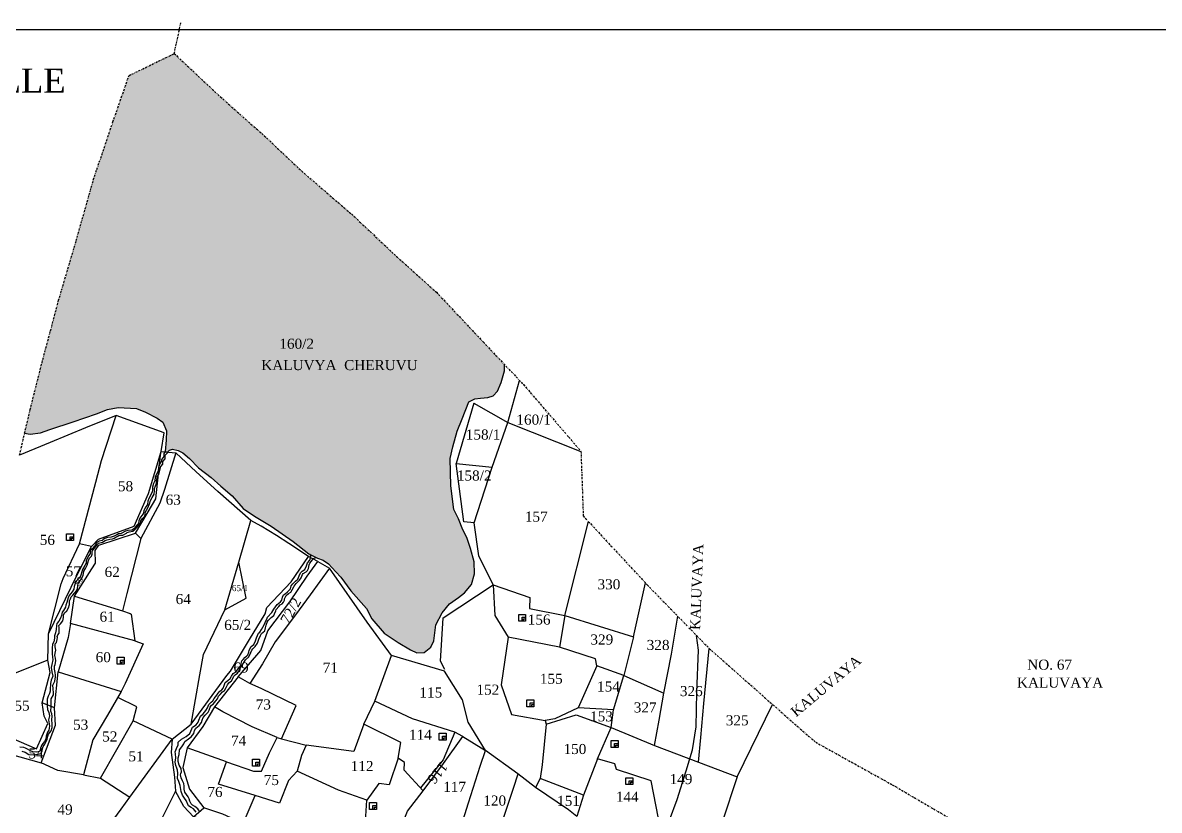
# Model space of a CAD drawing. Header units: inches. Extents: x -13 to 973, y -13 to 640.
# Drawn here: x 548.4 to 830.6, y 444.5 to 640 of the extents above; entities that cross this region are included whole.
import ezdxf

# ---------------------------------------------------------------- set-up
doc = ezdxf.new("R2010")
doc.units = ezdxf.units.IN
doc.header["$MEASUREMENT"] = 0
doc.linetypes.add('ACAD_ISO02W100', pattern=[15, 12, -3])
doc.linetypes.add('BORDER', pattern=[1.75, 0.5, -0.25, 0.5, -0.25, 0, -0.25])
for name, color, linetype in [('CARTTRACK', 30, 'ACAD_ISO02W100'), ('NALA', 4, 'Continuous'), ('SQUAREWELL', 5, 'Continuous'), ('SURVEY_BND', 7, 'Continuous'), ('SURVEY_NO', 7, 'Continuous'), ('WATER_BODY', 4, 'Continuous')]:
    doc.layers.add(name, color=color, linetype=linetype)
doc.layers.add('VILL_BOUNDARY', color=6, linetype='BORDER', lineweight=30)
doc.styles.get("Standard").update_dxf_attribs({"font": 'TIMES.TTF'})

msp = doc.modelspace()

# ---------------------------------------------------------------- hatches: boundary and pattern name
at = {"layer": 'WATER_BODY'}
h = msp.add_hatch(dxfattribs=at)
h.set_pattern_fill('DASH', color=256, scale=10, style=0)
h.paths.add_polyline_path([(630.09, 592.52), (617.69, 603.19), (608.39, 611.97), (597.52, 621.61), (586.04, 632.38), (574.81, 626.93), (570.83, 615.43), (566.01, 601.18), (561.71, 585.97), (557.34, 571.13), (553.23, 555.72), (550.28, 544.07), (548.9, 538.12), (550.27, 537.87), (552.8, 538.2), (555.15, 539.09), (560.91, 540.95), (566.77, 542.93), (569.46, 544.07), (572.1, 544.53), (576.64, 544.25), (578.93, 543.39), (581.84, 541.9), (583.18, 540.86), (584.1, 538.76), (584.02, 536.38), (583.76, 533.57), (584.35, 533.47), (584.88, 533.97), (585.62, 534.22), (587.04, 533.87), (588.17, 533.3), (589.79, 531.87), (592.08, 529.58), (595.17, 527.11), (597.63, 525.03), (600.42, 522.59), (603.17, 519.46), (605.99, 517.59), (610.07, 515.05), (615.52, 511.25), (619.41, 508.22), (621.56, 507.1), (623.01, 506.61), (624.36, 505.69), (626.19, 503.77), (627.37, 502.37), (629.88, 498.99), (633.78, 494.59), (635.09, 492.08), (638.11, 488.48), (641.66, 486.18), (644.68, 484.35), (646.24, 483.59), (648.08, 483.7), (649.75, 485.02), (650.48, 486.58), (651, 490.61), (652.56, 493.56), (654.34, 495.78), (656.58, 497.33), (658.11, 498.49), (659.86, 500.55), (660.56, 503.24), (660.45, 506.22), (659.59, 509.54), (658.67, 512.26), (657.65, 514.16), (656.59, 516.89), (655.46, 519.21), (654.68, 525.11), (654.57, 531.85), (655.2, 534.78), (656.3, 538.63), (657.48, 541.74), (659.2, 545.94), (660.66, 546.69), (662.06, 546.81), (663.89, 547.01), (665.23, 547.39), (666.31, 548.59), (667.23, 550.71), (668.03, 553.63), (667.98, 555.23), (662.77, 560.75), (651.15, 573.12), (640.61, 582.58)])
h.paths.add_polyline_path([(607.02, 553.11), (646.24, 553.11), (646.24, 556.95), (607.02, 556.95)], flags=24)
h.paths.add_polyline_path([(611.47, 558.41), (621.19, 558.41), (621.19, 562.33), (611.47, 562.33)], flags=24)

# ---------------------------------------------------------------- linework, layer by layer
at = {"lineweight": 30}
msp.add_lwpolyline([(-12.55, 638.35), (972.77, 638.35), (972.77, -12.89), (-12.55, -12.89)], close=True, dxfattribs=at)
at = {"layer": 'CARTTRACK'}
msp.add_lwpolyline([(696.61, 418.96), (698.66, 424.49), (702.99, 423.79), (705.74, 428.36), (707.63, 436.46), (709, 442.1), (710.89, 447.19), (713.14, 454.33), (714.65, 459.58), (715.62, 465.25), (715.79, 473.86), (716.19, 484.28), (715.68, 487.96)], dxfattribs=at)
at = {"layer": 'NALA'}
for points in [[(583.76, 533.57), (583.43, 533.08), (583.43, 532.33), (582.94, 531.66), (582.81, 531.1), (582.52, 530.57), (582.25, 530.19), (582.05, 528.84), (581.48, 527.67), (581.29, 527.24), (581.23, 526.31), (580.86, 525.65), (580.63, 524.77), (580.63, 524.12), (580.6, 523.58), (580.12, 522.7), (579.72, 521.93), (579.46, 521.3), (579.38, 520.44), (578.81, 519.61), (578.49, 518.88), (578.36, 518.09), (577.99, 517.71), (577.46, 517.06), (577.24, 516.37), (577.16, 515.7), (576.65, 515.25), (576.15, 514.5), (575.47, 514.07), (574.49, 513.99), (573.98, 513.86), (572.88, 513.24), (572.2, 513.19), (571.77, 512.94), (571.16, 512.56), (570.34, 512.32), (569.43, 512.23), (568.79, 512.01), (568.42, 511.75), (568.15, 511.49), (567.38, 511.31), (566.62, 510.89), (566.46, 510.42), (566.21, 510.07), (565.68, 509.48), (565.19, 509.01), (565.15, 508.26), (564.87, 507.76), (564.39, 507.02), (564.17, 506.49), (564.14, 505.85), (563.83, 505.33), (563.26, 504.3), (563.1, 503.7), (562.87, 502.94), (562.57, 502.3), (561.88, 501.59), (561.41, 500.82), (561.18, 500.05), (561.14, 499.43), (560.68, 498.73), (559.96, 497.88), (559.7, 497.29), (559.39, 496.11), (559.16, 495.44), (559.07, 494.94), (558.54, 494.12), (558.24, 493.71), (558.09, 492.93), (557.82, 492.23), (557.35, 491.45), (556.93, 490.91), (556.78, 490.38), (556.74, 489.42), (556.58, 488.58), (556.34, 487.88), (556.33, 487.25), (556.12, 486.37), (555.8, 485.76), (555.75, 484.81), (555.72, 483.35), (555.85, 482.52), (555.94, 481.91), (555.65, 480.74), (555.51, 479.95), (555.65, 478.9), (555.89, 477.85), (555.47, 476.85), (555.31, 476.04), (555.28, 474.53), (555.28, 474.11), (555.05, 473.54), (554.72, 472.84), (554.53, 472.12), (554.53, 471.22), (554.53, 470.48), (554.54, 469.52), (554.91, 468.81), (555.06, 467.97), (554.84, 467.03), (555.01, 465.96), (555.04, 465.39), (554.88, 464.39), (554.59, 463.9), (554.28, 462.96), (554.14, 462.27), (553.83, 461.61), (553.2, 460.78), (552.86, 460), (552.69, 459.3), (552.49, 459.14), (551.94, 458.93), (550.93, 459.04), (550.16, 459.35), (549.62, 459.68), (549.15, 459.97), (548.72, 460.14), (547.73, 460.19)], [(548.24, 459.25), (549.05, 459), (549.93, 458.41), (551.13, 458.29), (552.27, 458.43), (552.92, 458.65), (553.27, 459.21), (553.36, 459.84), (553.5, 460.34), (553.94, 460.96), (554.18, 461.45), (554.5, 462.22), (554.67, 462.95), (554.84, 463.4), (555.17, 463.83), (555.45, 464.3), (555.7, 465.11), (555.73, 466.01), (555.63, 467.02), (555.77, 467.88), (555.64, 468.45), (555.41, 469.12), (555.47, 470.32), (555.49, 471.65), (555.49, 472.19), (556.06, 473.23), (556.05, 473.67), (555.95, 474.7), (555.94, 475.59), (556.39, 476.6), (556.57, 477.65), (556.55, 478.11), (556.45, 478.74), (556.28, 479.58), (556.35, 480.35), (556.52, 480.74), (556.63, 481.62), (556.56, 482.3), (556.41, 482.93), (556.47, 483.57), (556.64, 484.3), (556.5, 485.15), (556.52, 485.86), (556.82, 486.17), (556.96, 486.9), (557.02, 487.4), (556.95, 487.72), (557.17, 488.12), (557.44, 488.52), (557.48, 488.91), (557.46, 489.92), (557.4, 490.42), (557.83, 490.83), (558.36, 491.56), (558.52, 492.37), (558.53, 492.96), (558.82, 493.52), (559.35, 494.02), (559.78, 494.79), (560.03, 495.65), (560.05, 496.5), (560.31, 497.01), (560.49, 497.5), (560.89, 497.94), (561.33, 498.48), (561.77, 498.98), (562, 499.45), (562.1, 500.3), (562.16, 500.81), (562.46, 501.23), (562.88, 501.75), (563.43, 502.86), (563.62, 503.86), (564, 504.57), (564.42, 505.37), (564.79, 506.54), (564.98, 507.11), (565.49, 507.63), (565.63, 508.14), (565.63, 508.84), (565.89, 509.16), (566.25, 509.58), (566.6, 510.03), (566.95, 510.59), (567.25, 510.84), (568.24, 511.06), (568.92, 511.5), (569.41, 511.68), (570.05, 511.86), (570.69, 511.89), (571.11, 512.08), (571.55, 512.32), (572, 512.61), (572.4, 512.81), (573.26, 512.84), (574.16, 513.37), (574.33, 513.53), (574.83, 513.7), (575.73, 513.82), (576.38, 514.29), (576.86, 514.84), (577.34, 515.48), (577.72, 515.96), (577.78, 516.38), (578.2, 516.96), (578.73, 517.51), (578.81, 517.99), (578.82, 518.44), (579.13, 519.06), (579.46, 519.63), (579.91, 520.61), (580.15, 521.47), (580.54, 522.16), (581.03, 523.02), (581.11, 523.83), (581.14, 524.42), (581.35, 525.11), (581.62, 525.72), (581.65, 526.32), (581.82, 527.05), (581.82, 527.4), (582.21, 527.92), (582.52, 529.18), (582.72, 529.89), (583.17, 530.49), (583.24, 531.15), (583.8, 531.8), (583.81, 532.41), (583.87, 532.77), (584.06, 532.96), (584.36, 533.31), (584.35, 533.47)], [(591.45, 444.05), (590.86, 444.87), (590.2, 445.22), (589.61, 445.68), (589.01, 446.98), (588.6, 447.55), (588.05, 448.32), (587.76, 449.24), (587.48, 450.68), (587.2, 451.65), (586.87, 452.41), (586.95, 453.75), (586.87, 454.5), (586.65, 454.96), (586.43, 455.68), (586.26, 456.5), (586.43, 457.57), (586.36, 458.53), (586.28, 459.06), (586.56, 459.89), (586.98, 460.82), (587.04, 461.46), (587.87, 462.2), (589.03, 462.86), (589.88, 463.63), (590.37, 464.75), (590.56, 465.21), (591.46, 465.79), (591.96, 466.42), (592.11, 466.93), (592.57, 467.91), (593.25, 468.46), (593.91, 469.27), (594.28, 469.97), (594.59, 470.76), (595.18, 471.37), (595.64, 471.68), (595.99, 472.32), (596.57, 473.14), (596.95, 473.6), (597.34, 474.13), (597.89, 474.48), (598.15, 474.89), (598.43, 475.51), (598.68, 476.28), (599.32, 476.75), (599.95, 477.23), (600.26, 477.84), (600.68, 478.53), (601.38, 479.03), (602.02, 479.7), (602.28, 480.12), (602.55, 480.62), (602.77, 481.3), (602.85, 481.61), (603.18, 482.01), (603.6, 482.45), (604.02, 482.88), (604.28, 483.16), (604.57, 483.78), (604.65, 484.28), (605.16, 485.18), (605.79, 485.73), (606.2, 486.58), (606.45, 487.37), (606.93, 488.52), (607.32, 488.77), (607.66, 489.39), (608.01, 490), (608.55, 490.93), (608.71, 491.44), (608.99, 492.02), (609.18, 492.45), (610.26, 493.6), (610.73, 494.49), (611.57, 495.62), (612.43, 496.26), (612.71, 496.73), (612.95, 497.41), (613.19, 498.02), (613.54, 498.26), (614.19, 498.79), (614.86, 499.52), (615.1, 500.22), (615.5, 500.79), (616.12, 501.44), (616.69, 501.92), (617.05, 502.72), (617.38, 503.45), (617.8, 503.89), (618.48, 504.35), (618.87, 505.24), (619.1, 506), (619.67, 506.62), (619.88, 507.23), (619.95, 507.6), (619.67, 508.09)], [(592.47, 444.11), (591.92, 444.89), (591.17, 445.45), (590.57, 445.79), (590.27, 446.13), (589.92, 446.83), (589.75, 447.39), (589.48, 447.86), (589.07, 448.45), (588.7, 449.05), (588.49, 449.8), (588.48, 450.49), (588.39, 451.2), (588.05, 451.82), (587.75, 452.6), (587.62, 453.38), (587.69, 453.7), (587.81, 454.06), (587.79, 454.9), (587.27, 455.75), (587.01, 456.61), (587.02, 457.54), (587.28, 458.35), (587.31, 459.56), (587.91, 460.27), (588.46, 461.07), (588.7, 461.62), (589.59, 462.3), (590.2, 462.76), (590.9, 463.64), (591.08, 464.37), (591.39, 464.92), (592.23, 465.6), (592.8, 466.3), (592.98, 466.91), (593.2, 467.56), (593.7, 468.18), (594.45, 468.86), (594.7, 469.4), (594.98, 470.16), (595.31, 470.65), (595.68, 470.9), (596.4, 471.72), (596.8, 472.17), (597.06, 472.88), (597.4, 473.25), (598.05, 473.98), (598.48, 474.26), (598.91, 475), (599.28, 475.66), (599.59, 476.19), (600.25, 476.68), (600.56, 477.23), (600.82, 477.82), (601.13, 478.19), (601.73, 478.56), (602.51, 479.87), (602.73, 480.33), (603.21, 481.09), (603.7, 481.89), (604.44, 482.53), (604.77, 483.11), (605.08, 483.74), (605.28, 484.31), (605.53, 484.6), (606.12, 485.23), (606.72, 486.06), (607.05, 486.98), (607.44, 487.9), (607.68, 488.39), (608.08, 488.74), (608.51, 489.07), (608.71, 489.79), (608.87, 490.48), (609.1, 491.22), (609.39, 491.67), (610.08, 492.37), (610.72, 492.86), (610.89, 493.28), (611.23, 494.07), (611.38, 494.41), (611.99, 495.1), (612.3, 495.57), (612.82, 495.81), (613.19, 496.22), (613.37, 496.73), (613.41, 497.07), (613.82, 497.83), (614.44, 498.33), (615.01, 498.67), (615.34, 499.29), (615.82, 500.2), (616.31, 500.81), (617.11, 501.63), (617.54, 502.25), (617.86, 503.03), (618.08, 503.35), (618.77, 503.74), (619.13, 504.03), (619.39, 504.59), (619.52, 505.46), (619.7, 505.89), (620.39, 506.71), (620.5, 507.06), (621.27, 507.25)]]:
    msp.add_lwpolyline(points, dxfattribs=at)
at = {"layer": 'SQUAREWELL'}
for points in [[(559.33, 513.18), (561.06, 513.18), (561.06, 511.48), (559.33, 511.48)], [(560.17, 512.46), (561.06, 512.46), (561.06, 511.48), (560.17, 511.48)], [(560.56, 512.05), (561.06, 512.05), (561.06, 511.48), (560.56, 511.48)], [(671.54, 493.16), (673.27, 493.16), (673.27, 491.46), (671.54, 491.46)], [(672.37, 492.44), (673.27, 492.44), (673.27, 491.46), (672.37, 491.46)], [(672.76, 492.03), (673.27, 492.03), (673.27, 491.46), (672.76, 491.46)], [(571.84, 482.53), (573.57, 482.53), (573.57, 480.83), (571.84, 480.83)], [(572.68, 481.81), (573.57, 481.81), (573.57, 480.83), (572.68, 480.83)], [(573.07, 481.4), (573.57, 481.4), (573.57, 480.83), (573.07, 480.83)], [(673.59, 471.93), (675.32, 471.93), (675.32, 470.23), (673.59, 470.23)], [(674.42, 471.21), (675.32, 471.21), (675.32, 470.23), (674.42, 470.23)], [(674.81, 470.8), (675.32, 470.8), (675.32, 470.23), (674.81, 470.23)], [(651.77, 463.65), (653.5, 463.65), (653.5, 461.95), (651.77, 461.95)], [(652.6, 462.93), (653.5, 462.93), (653.5, 461.95), (652.6, 461.95)], [(652.99, 462.52), (653.5, 462.52), (653.5, 461.95), (652.99, 461.95)], [(694.47, 461.85), (696.2, 461.85), (696.2, 460.15), (694.47, 460.15)], [(695.3, 461.13), (696.2, 461.13), (696.2, 460.15), (695.3, 460.15)], [(695.69, 460.72), (696.2, 460.72), (696.2, 460.15), (695.69, 460.15)], [(605.48, 457.2), (607.21, 457.2), (607.21, 455.5), (605.48, 455.5)], [(606.32, 456.48), (607.21, 456.48), (607.21, 455.5), (606.32, 455.5)], [(606.71, 456.07), (607.21, 456.07), (607.21, 455.5), (606.71, 455.5)], [(698.14, 452.61), (699.87, 452.61), (699.87, 450.91), (698.14, 450.91)], [(698.97, 451.89), (699.87, 451.89), (699.87, 450.91), (698.97, 450.91)], [(699.36, 451.48), (699.87, 451.48), (699.87, 450.91), (699.36, 450.91)], [(634.54, 446.46), (636.27, 446.46), (636.27, 444.76), (634.54, 444.76)], [(635.37, 445.74), (636.27, 445.74), (636.27, 444.76), (635.37, 444.76)], [(635.76, 445.33), (636.27, 445.33), (636.27, 444.76), (635.76, 444.76)]]:
    msp.add_lwpolyline(points, close=True, dxfattribs=at)
at = {"layer": 'SURVEY_BND'}
for points in [[(660.38, 545.59), (668.82, 540.83), (671.76, 551.24)], [(660.38, 545.59), (656, 530.65), (664.95, 529.71)], [(554.63, 481.84), (554.8, 488.35), (557.94, 500.74), (558.43, 502.04), (562.52, 510.71), (566.61, 526.01), (568, 531.41), (571.6, 542.56), (564, 539.46), (555.28, 535.8), (547.65, 532.73)], [(582.76, 533.58), (583.57, 538.27), (571.6, 542.56)], [(665.22, 500.52), (661.67, 507.74), (660.47, 515.87), (664.95, 529.71), (668.82, 540.83), (686.99, 533.63)], [(565.52, 510.01), (567.21, 511.81), (576.08, 515.09), (579.65, 523.14), (582.76, 533.58)], [(585.54, 462.23), (590.25, 465.95), (592.36, 478.13), (593.26, 483.23), (598.61, 494.32), (602.07, 506.14), (605.04, 516.51), (596.9, 523.71), (591.44, 528.59), (586.42, 533.29), (583.62, 524.17), (582.46, 520.76), (577.76, 512.01), (574.24, 498.38), (573.22, 494.04), (575.06, 493.36), (575.32, 493.26), (576.24, 486.59), (578.29, 485.85), (573.88, 476.04), (572.85, 474.02)], [(576.42, 513.31), (579.59, 518.61), (581.43, 521.86), (582.59, 532.7), (582.76, 533.58), (586.42, 533.29)], [(660.47, 515.87), (657.93, 516.11), (656, 530.65)], [(590.25, 465.95), (599.1, 478.02), (599.99, 479.09), (604.74, 486.93), (608.58, 493.27), (609.01, 494.84), (615.06, 501.21), (619.35, 507.54), (614.5, 510.78), (611.44, 512.78), (607.58, 515.04), (605.04, 516.51)], [(682.99, 492.87), (688.88, 516.19)], [(554.8, 488.35), (561.87, 502.83), (565.52, 510.01), (562.52, 510.71)], [(561.27, 497.68), (565.56, 504.5), (566.48, 505.89), (566.41, 508.99), (567.36, 510.34), (576.42, 513.31), (577.76, 512.01)], [(598.61, 494.32), (603.92, 497.2), (602.07, 506.14)], [(601.94, 477.67), (607.51, 484.2), (609.28, 489.05), (614.76, 496.29), (619.04, 502.62), (621.66, 506.32), (619.35, 507.54)], [(621.66, 506.32), (624.55, 504.61), (619.78, 498.04), (616.12, 493.04), (611.13, 486.32), (607.92, 480.92), (604.82, 476.04)], [(633.13, 465.95), (635.81, 471.62), (639.97, 483), (633.9, 491.22), (624.55, 504.61)], [(653.17, 479.51), (652.14, 481.56), (652.83, 492.35), (665.22, 500.52), (665.64, 492.91), (668.9, 487.51), (667.2, 475.69), (669.77, 468.32), (678.11, 466.84), (678.39, 465.88), (677.33, 455.85), (676.89, 452.45), (675.68, 450.22), (671.36, 453.61), (663.27, 459.39)], [(665.22, 500.52), (674.31, 497.32), (674.22, 494.65), (682.99, 492.87), (681.67, 485), (668.9, 487.51)], [(682.99, 492.87), (700.08, 487.58), (703.02, 500.96)], [(560.32, 490.9), (561.27, 497.68), (573.22, 494.04)], [(576.24, 486.59), (560.32, 490.9), (559.74, 487.45), (557.22, 478.92)], [(697.65, 478.03), (707.59, 473.62), (709.44, 483.33), (711.05, 492.7)], [(700.08, 487.58), (697.65, 478.03), (690.93, 480.39), (690.64, 482.16), (681.67, 485)], [(657.65, 462.89), (663.27, 459.39), (658.98, 466.38), (657.56, 471.95), (653.14, 479.08), (639.97, 483)], [(705.29, 460.66), (716.14, 456.47), (716.72, 462.64), (717.52, 471.06), (718.83, 484.72)], [(540.78, 461.55), (541.65, 464.21), (551.83, 459.79), (554.65, 466.06), (553.79, 467.87), (553.27, 471.18), (555.23, 478.72), (554.63, 481.84), (543.65, 477.45)], [(690.93, 480.39), (686.32, 469.96), (680.53, 467.22), (678.11, 466.84)], [(556.35, 469.98), (557.22, 478.92), (572.85, 474.02), (569.43, 468.17), (565.84, 462.05), (563.5, 453.36), (557.15, 454.41), (552.98, 456.31)], [(611.56, 462.62), (612.65, 462.27), (616.3, 470.59), (607.58, 474.75), (604.82, 476.04), (601.94, 477.67), (596.04, 470.23)], [(695.11, 469.47), (697.65, 478.03)], [(542.32, 459.31), (552.98, 456.31), (556.54, 465.7), (556.35, 469.98), (553.27, 471.18)], [(563.5, 453.36), (567.76, 452.54), (575.81, 466.71), (576.78, 470.23), (572, 472.57)], [(655.73, 463.95), (645.18, 467.2), (635.81, 471.62)], [(694.46, 465.12), (705.29, 460.66), (706.39, 466.92), (707.59, 473.62)], [(599.02, 456.57), (605.73, 454.28), (607.66, 454.25), (609.68, 458.77), (611.56, 462.62), (605.37, 465.23), (598.06, 469), (596.04, 470.23), (593.1, 465.35), (589.24, 460.07)], [(678.39, 465.88), (685.82, 468.22), (694.46, 465.12), (695.11, 469.47), (686.32, 469.96)], [(716.14, 456.47), (725.8, 452.83), (734.54, 470.84)], [(567.76, 452.54), (574.99, 447.77), (585.54, 462.23), (575.81, 466.71)], [(641.63, 457.51), (642.32, 461.35), (633.13, 465.95), (630.62, 459.16), (618.82, 460.67)], [(647.86, 449.4), (652.9, 456.15), (657.65, 462.89), (655.73, 463.95), (652.79, 457.05), (647.18, 450.13)], [(725.8, 452.83), (722.09, 441.56), (709.17, 441.55), (707.83, 441.93), (706.21, 442.5), (704.45, 451.81), (695.78, 454.64), (695.37, 456.11), (691.12, 457.33), (694.46, 465.12)], [(585.54, 462.23), (585.31, 458.89), (586.08, 452.79), (586.37, 449.26), (581.03, 438.66), (577.21, 431.67), (575.72, 428.9), (573.04, 424.07)], [(603.12, 441.23), (606.14, 448.19), (597.01, 451.03), (599.02, 456.57), (589.24, 460.07), (588.14, 455.18), (589.82, 449.78), (593.37, 445.13)], [(612.65, 462.27), (618.82, 460.67), (617.63, 458.17), (616.57, 454.22), (614.43, 451.9), (612.16, 446.3), (606.14, 448.19)], [(639.69, 433.85), (643.94, 444.28), (647.86, 449.4), (643.13, 454.46), (643.22, 456.37), (641.63, 457.51), (639.39, 450.87), (636.85, 451.2), (633.86, 447.05)], [(666.27, 437.77), (662.95, 438.56), (661.1, 437.95), (660.33, 435.36), (656.01, 436.62), (659.1, 446.36), (661.94, 455.52), (663.27, 459.39)], [(691.12, 457.33), (687.66, 448.26), (676.89, 452.45)], [(609.58, 432.22), (615.56, 427.9), (619.57, 422.11), (623.73, 414.47), (626.38, 410.98), (626.59, 407.7), (632.83, 410.98), (638.15, 412.22), (641.58, 411.66), (646.29, 411.47), (646.68, 413.03), (637.25, 413.42), (628.77, 411.39), (629.99, 420.58), (631.02, 428.4), (631.98, 433.02), (633.3, 437.82), (633.86, 447.05), (626.82, 449.52), (616.57, 454.22)], [(686.97, 441.57), (684.01, 432.42), (677.06, 436.22), (669.95, 437.52), (669.35, 435.98), (666.27, 437.77), (668.09, 443.61), (670.26, 450.03), (671.43, 453.56)], [(575.81, 429.07), (587.47, 425.75), (592.76, 424.16), (594.87, 431.05), (596.23, 436.61), (597.55, 441.21), (590.83, 442.93), (588.41, 445.48), (586.37, 449.26)], [(687.66, 448.26), (685.94, 442.97), (683.9, 444.65), (675.68, 450.22)], [(561.59, 429.69), (567.14, 437.01), (572.84, 444.83), (574.99, 447.77)], [(590.83, 442.93), (593.37, 445.13)], [(602.6, 433.26), (606.54, 434.3), (603.12, 441.23), (598.11, 443.58), (593.37, 445.13)]]:
    msp.add_lwpolyline(points, dxfattribs=at)
at = {"layer": 'VILL_BOUNDARY'}
for points in [[(586.04, 632.38), (587.68, 640.04)], [(586.04, 632.38), (587.68, 640.04)], [(547.65, 532.73), (550.28, 544.07), (553.23, 555.72), (557.34, 571.13), (561.71, 585.97), (566.01, 601.18), (570.83, 615.43), (574.81, 626.93), (586.04, 632.38), (597.52, 621.61), (608.39, 611.97), (617.69, 603.19), (630.09, 592.52), (640.61, 582.58), (651.15, 573.12), (662.77, 560.75), (672.73, 550.2), (683.96, 537.19), (686.99, 533.63), (687.57, 517.61), (703.48, 500.46), (718.83, 484.72), (731.94, 473.14), (740.02, 465.97), (745.29, 461.42), (764.29, 450.87), (782.06, 440.49)], [(547.65, 532.73), (550.28, 544.07), (553.23, 555.72), (557.34, 571.13), (561.71, 585.97), (566.01, 601.18), (570.83, 615.43), (574.81, 626.93), (586.04, 632.38), (597.52, 621.61), (608.39, 611.97), (617.69, 603.19), (630.09, 592.52), (640.61, 582.58), (651.15, 573.12), (662.77, 560.75), (672.73, 550.2), (683.96, 537.19), (686.99, 533.63), (687.57, 517.61), (703.48, 500.46), (718.83, 484.72), (731.94, 473.14), (740.02, 465.97), (745.29, 461.42), (764.29, 450.87), (782.06, 440.49)]]:
    msp.add_lwpolyline(points, dxfattribs=at)
at = {"layer": 'WATER_BODY'}
msp.add_lwpolyline([(548.9, 538.12), (550.27, 537.87), (552.8, 538.2), (555.15, 539.09), (560.91, 540.95), (566.77, 542.93), (569.46, 544.07), (572.1, 544.53), (576.64, 544.25), (578.93, 543.39), (581.84, 541.9), (583.18, 540.86), (584.1, 538.76), (584.02, 536.38), (583.76, 533.57), (584.35, 533.47), (584.88, 533.97), (585.62, 534.22), (587.04, 533.87), (588.17, 533.3), (589.79, 531.87), (592.08, 529.58), (595.17, 527.11), (597.63, 525.03), (600.42, 522.59), (603.17, 519.46), (605.99, 517.59), (610.07, 515.05), (615.52, 511.25), (619.41, 508.22), (621.56, 507.1), (623.01, 506.61), (624.36, 505.69), (626.19, 503.77), (627.37, 502.37), (629.88, 498.99), (633.78, 494.59), (635.09, 492.08), (638.11, 488.48), (641.66, 486.18), (644.68, 484.35), (646.24, 483.59), (648.08, 483.7), (649.75, 485.02), (650.48, 486.58), (651, 490.61), (652.56, 493.56), (654.34, 495.78), (656.58, 497.33), (658.11, 498.49), (659.86, 500.55), (660.56, 503.24), (660.45, 506.22), (659.59, 509.54), (658.67, 512.26), (657.65, 514.16), (656.59, 516.89), (655.46, 519.21), (654.68, 525.11), (654.57, 531.85), (655.2, 534.78), (656.3, 538.63), (657.48, 541.74), (659.2, 545.94), (660.66, 546.69), (662.06, 546.81), (663.89, 547.01), (665.23, 547.39), (666.31, 548.59), (667.23, 550.71), (668.03, 553.63), (667.98, 555.23)], dxfattribs=at)

# ---------------------------------------------------------------- texts
at = {"layer": 'SURVEY_NO'}
for s, height, p in [('MADANNAGARIPALLE', 6, (461.41, 622.67)), ('160/2', 2.5, (612.13, 559.11)), ('KALUVYA  CHERUVU', 2.5, (607.66, 553.81)), ('160/1', 2.5, (670.97, 540.27)), ('158/1', 2.5, (658.4, 536.56)), ('158/2', 2.5, (656.2, 526.39)), ('58', 2.5, (572.06, 523.73)), ('63', 2.5, (583.91, 520.4)), ('157', 2.5, (673.08, 516.19)), ('56', 2.5, (552.66, 510.43)), ('57', 2.5, (559.11, 502.63)), ('62', 2.5, (568.75, 502.47)), ('65/1', 1.5, (600.35, 498.94)), ('330', 2.5, (691.11, 499.39)), ('64', 2.5, (586.39, 495.73)), ('61', 2.5, (567.49, 491.35)), ('65/2', 2.5, (598.43, 489.31)), ('156', 2.5, (673.78, 490.64)), ('329', 2.5, (689.35, 485.68)), ('328', 2.5, (703.32, 484.33)), ('60', 2.5, (566.53, 481.31)), ('69', 2.5, (600.74, 478.73)), ('71', 2.5, (622.9, 478.69)), ('NO. 67', 2.5, (797.78, 479.44)), ('155', 2.5, (676.79, 475.94)), ('KALUVAYA', 2.5, (795.23, 474.98)), ('115', 2.5, (646.9, 472.53)), ('152', 2.5, (661.07, 473.24)), ('154', 2.5, (690.99, 474.02)), ('326', 2.5, (711.56, 472.88)), ('55', 2.5, (546.36, 469.28)), ('73', 2.5, (606.27, 469.57)), ('327', 2.5, (700.11, 468.83)), ('153', 2.5, (689.26, 466.61)), ('53', 2.5, (560.93, 464.55)), ('325', 2.5, (722.95, 465.62)), ('52', 2.5, (568.16, 461.61)), ('74', 2.5, (600.13, 460.58)), ('114', 2.5, (644.3, 462.05)), ('54', 2.5, (549.84, 457.4)), ('150', 2.5, (682.67, 458.5)), ('51', 2.5, (574.67, 456.69)), ('112', 2.5, (629.85, 454.28)), ('75', 2.5, (608.25, 450.8)), ('117', 2.5, (652.8, 449.11)), ('149', 2.5, (708.99, 451.04)), ('76', 2.5, (594.27, 447.84)), ('144', 2.5, (695.66, 446.65)), ('49', 2.5, (557.05, 443.49)), ('120', 2.5, (662.76, 445.7)), ('151', 2.5, (681.08, 445.64))]:
    msp.add_text(s, height=height, dxfattribs=at).set_placement(p)
for s, height, rotation, p in [('KALUVAYA', 2.5, 87.7883, (716.56, 489.25)), ('59', 1.5, 56.0274, (562.32, 500.04)), ('72/2', 2.5, 60.6147, (614.4, 490.54)), ('KALUVAYA', 2.5, 39.9023, (740.39, 467.58)), ('116', 2.5, 230.9629, (652.27, 456.8))]:
    msp.add_text(s, height=height, rotation=rotation, dxfattribs=at).set_placement(p)

doc.saveas('drawing.dxf')
